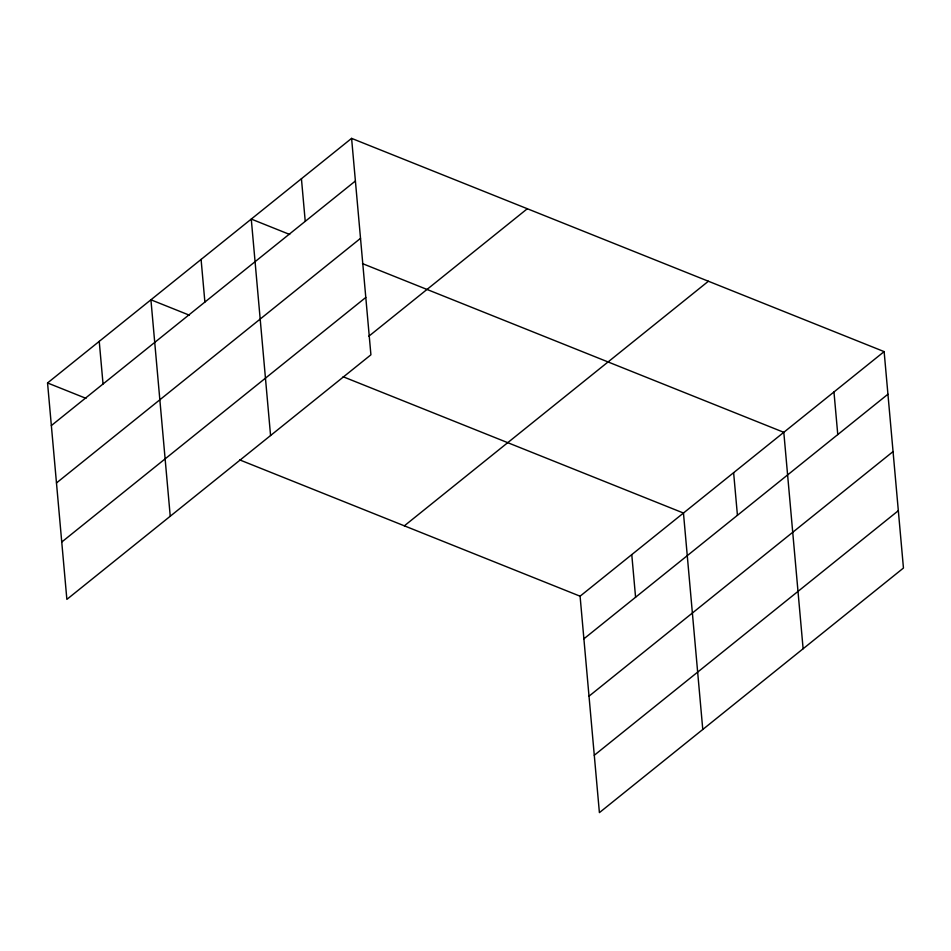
<?xml version="1.0" encoding="UTF-8"?>
<svg xmlns="http://www.w3.org/2000/svg" width="951" height="951" viewBox="0 0 951 951"><rect width="100%" height="100%" fill="white"/><g stroke="black" fill="none" stroke-linecap="round" stroke-linejoin="round"><path stroke-width="1.43" d="M351.597 138.37L370.914 354.806L66.867 599.392L47.55 382.956L351.597 138.37L884.133 351.608L903.45 568.044L599.403 812.63L580.086 596.194L884.133 351.608M51.354 425.572L355.401 180.987M56.478 482.942L360.524 238.344M61.744 542.034L365.79 297.449M368.845 336.226L527.33 208.733M404.353 525.832L708.4 281.234M583.89 638.822L887.937 394.225M589.014 696.18L893.06 451.582M594.28 755.272L898.326 510.687M289.698 234.469L251.266 219.075L270.571 435.522M362.474 263.605L783.802 432.325L803.12 648.76M189.368 315.185L150.924 299.791L170.241 516.238M343.121 376.751L683.46 513.041L702.777 729.476M47.55 382.956L85.994 398.35M239.747 459.915L580.086 596.194M833.968 391.967L837.772 434.583M733.625 472.683L737.429 515.299M631.773 554.611L635.577 597.24M301.431 178.729L305.235 221.345M201.089 259.433L204.893 302.061M99.237 341.373L103.041 384.002"/></g></svg>
